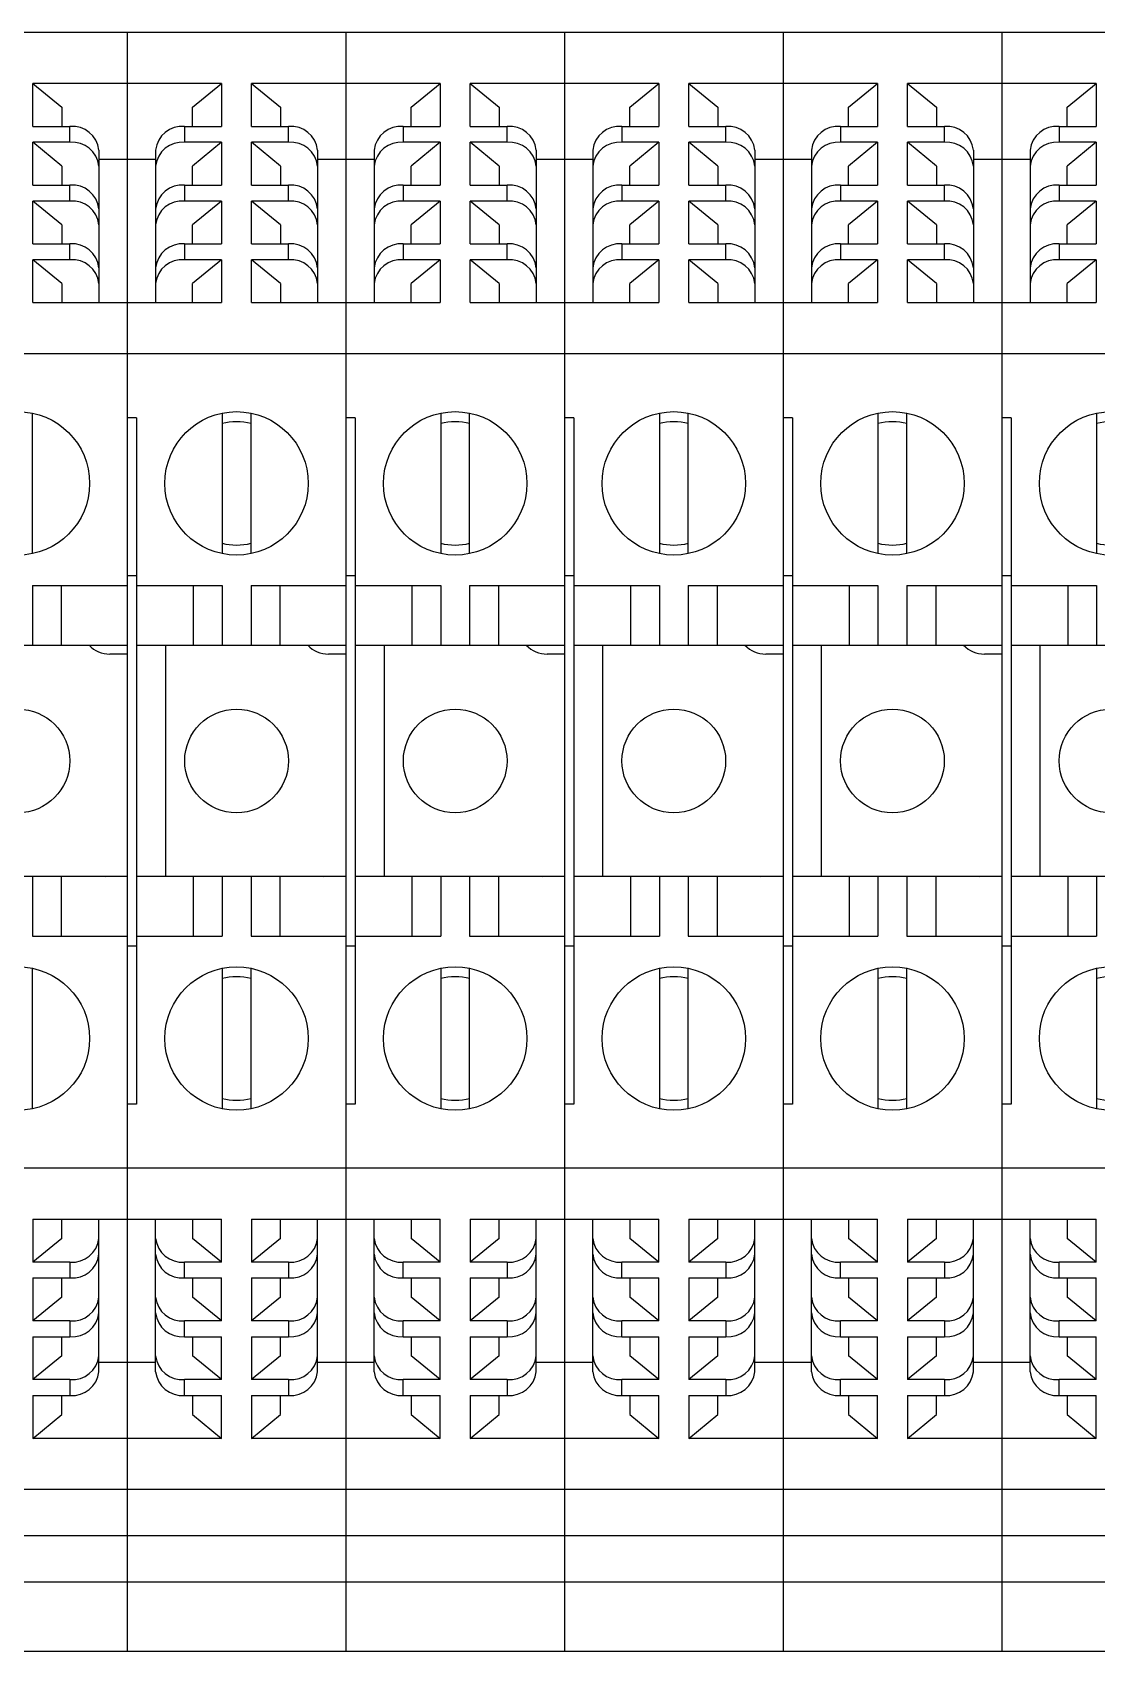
# Model space of a CAD drawing. Header units: inches. Extents: x 17 to 3130, y 15 to 659.
# Drawn here: x 1039.41 to 1068.62, y 386.66 to 431.11 of the extents above; entities that cross this region are included whole.
import ezdxf

# ---------------------------------------------------------------- set-up
doc = ezdxf.new("R2010")
doc.units = ezdxf.units.IN
doc.header["$MEASUREMENT"] = 0

msp = doc.modelspace()

# ---------------------------------------------------------------- linework, layer by layer
at = {"color": 7, "linetype": 'Continuous', "lineweight": 25}
for p, q in [((1042.01646, 431.10648), (1036.01646, 431.10648)), ((1042.01646, 431.10648), (1042.01646, 386.65648)), ((1048.01646, 431.10648), (1042.01646, 431.10648)), ((1042.01646, 431.10648), (1042.01646, 386.65648)), ((1048.01646, 431.10648), (1048.01646, 386.65648)), ((1054.01646, 431.10648), (1048.01646, 431.10648)), ((1048.01646, 431.10648), (1048.01646, 386.65648)), ((1054.01646, 431.10648), (1054.01646, 386.65648)), ((1060.01646, 431.10648), (1054.01646, 431.10648)), ((1054.01646, 431.10648), (1054.01646, 386.65648)), ((1060.01646, 431.10648), (1060.01646, 386.65648)), ((1066.01646, 431.10648), (1060.01646, 431.10648)), ((1060.01646, 431.10648), (1060.01646, 386.65648)), ((1066.01646, 431.10648), (1066.01646, 386.65648)), ((1072.01646, 431.10648), (1066.01646, 431.10648)), ((1066.01646, 431.10648), (1066.01646, 386.65648)), ((1042.01646, 429.7018), (1039.42921, 429.7018)), ((1039.42921, 428.52423), (1039.42921, 429.7018)), ((1039.42921, 429.7018), (1040.22296, 429.04995)), ((1044.60371, 429.7018), (1042.01646, 429.7018)), ((1043.80996, 429.04995), (1044.60371, 429.7018)), ((1044.60371, 429.7018), (1044.60371, 428.52423)), ((1048.01646, 429.7018), (1045.42921, 429.7018)), ((1045.42921, 428.52423), (1045.42921, 429.7018)), ((1045.42921, 429.7018), (1046.22296, 429.04995)), ((1050.60371, 429.7018), (1048.01646, 429.7018)), ((1049.80996, 429.04995), (1050.60371, 429.7018)), ((1050.60371, 429.7018), (1050.60371, 428.52423)), ((1054.01646, 429.7018), (1051.42921, 429.7018)), ((1051.42921, 428.52423), (1051.42921, 429.7018)), ((1051.42921, 429.7018), (1052.22296, 429.04995)), ((1056.60371, 429.7018), (1054.01646, 429.7018)), ((1055.80996, 429.04995), (1056.60371, 429.7018)), ((1056.60371, 429.7018), (1056.60371, 428.52423)), ((1060.01646, 429.7018), (1057.42921, 429.7018)), ((1057.42921, 428.52423), (1057.42921, 429.7018)), ((1057.42921, 429.7018), (1058.22296, 429.04995)), ((1062.60371, 429.7018), (1060.01646, 429.7018)), ((1061.80996, 429.04995), (1062.60371, 429.7018)), ((1062.60371, 429.7018), (1062.60371, 428.52423)), ((1066.01646, 429.7018), (1063.42921, 429.7018)), ((1063.42921, 428.52423), (1063.42921, 429.7018)), ((1063.42921, 429.7018), (1064.22296, 429.04995)), ((1068.60371, 429.7018), (1066.01646, 429.7018)), ((1067.80996, 429.04995), (1068.60371, 429.7018)), ((1068.60371, 429.7018), (1068.60371, 428.52423)), ((1040.22296, 429.04995), (1040.22296, 428.52423)), ((1043.80996, 428.52423), (1043.80996, 429.04995)), ((1046.22296, 429.04995), (1046.22296, 428.52423)), ((1049.80996, 428.52423), (1049.80996, 429.04995)), ((1052.22296, 429.04995), (1052.22296, 428.52423)), ((1055.80996, 428.52423), (1055.80996, 429.04995)), ((1058.22296, 429.04995), (1058.22296, 428.52423)), ((1061.80996, 428.52423), (1061.80996, 429.04995)), ((1064.22296, 429.04995), (1064.22296, 428.52423)), ((1067.80996, 428.52423), (1067.80996, 429.04995)), ((1039.42921, 428.52423), (1040.44521, 428.52423)), ((1040.44521, 428.08944), (1040.44521, 428.52423)), ((1043.58771, 428.52423), (1043.58771, 428.08944)), ((1043.58771, 428.52423), (1044.60371, 428.52423)), ((1045.42921, 428.52423), (1046.44521, 428.52423)), ((1046.44521, 428.08944), (1046.44521, 428.52423)), ((1049.58771, 428.52423), (1049.58771, 428.08944)), ((1049.58771, 428.52423), (1050.60371, 428.52423)), ((1051.42921, 428.52423), (1052.44521, 428.52423)), ((1052.44521, 428.08944), (1052.44521, 428.52423)), ((1055.58771, 428.52423), (1055.58771, 428.08944)), ((1055.58771, 428.52423), (1056.60371, 428.52423)), ((1057.42921, 428.52423), (1058.44521, 428.52423)), ((1058.44521, 428.08944), (1058.44521, 428.52423)), ((1061.58771, 428.52423), (1061.58771, 428.08944)), ((1061.58771, 428.52423), (1062.60371, 428.52423)), ((1063.42921, 428.52423), (1064.44521, 428.52423)), ((1064.44521, 428.08944), (1064.44521, 428.52423)), ((1067.58771, 428.52423), (1067.58771, 428.08944)), ((1067.58771, 428.52423), (1068.60371, 428.52423)), ((1040.44521, 428.08944), (1039.42921, 428.08944)), ((1039.42921, 426.91188), (1039.42921, 428.08944)), ((1040.22296, 427.43759), (1039.42921, 428.08944)), ((1044.60371, 428.08944), (1043.58771, 428.08944)), ((1044.60371, 428.08944), (1043.80996, 427.43759)), ((1044.60371, 428.08944), (1044.60371, 426.91188)), ((1046.44521, 428.08944), (1045.42921, 428.08944)), ((1045.42921, 426.91188), (1045.42921, 428.08944)), ((1046.22296, 427.43759), (1045.42921, 428.08944)), ((1050.60371, 428.08944), (1049.58771, 428.08944)), ((1050.60371, 428.08944), (1049.80996, 427.43759)), ((1050.60371, 428.08944), (1050.60371, 426.91188)), ((1052.44521, 428.08944), (1051.42921, 428.08944)), ((1051.42921, 426.91188), (1051.42921, 428.08944)), ((1052.22296, 427.43759), (1051.42921, 428.08944)), ((1056.60371, 428.08944), (1055.58771, 428.08944)), ((1056.60371, 428.08944), (1055.80996, 427.43759)), ((1056.60371, 428.08944), (1056.60371, 426.91188)), ((1058.44521, 428.08944), (1057.42921, 428.08944)), ((1057.42921, 426.91188), (1057.42921, 428.08944)), ((1058.22296, 427.43759), (1057.42921, 428.08944)), ((1062.60371, 428.08944), (1061.58771, 428.08944)), ((1062.60371, 428.08944), (1061.80996, 427.43759)), ((1062.60371, 428.08944), (1062.60371, 426.91188)), ((1064.44521, 428.08944), (1063.42921, 428.08944)), ((1063.42921, 426.91188), (1063.42921, 428.08944)), ((1064.22296, 427.43759), (1063.42921, 428.08944)), ((1068.60371, 428.08944), (1067.58771, 428.08944)), ((1068.60371, 428.08944), (1067.80996, 427.43759)), ((1068.60371, 428.08944), (1068.60371, 426.91188)), ((1041.23896, 427.87238), (1041.23896, 423.68716)), ((1042.01646, 427.61587), (1041.23896, 427.61587)), ((1042.79396, 427.61587), (1042.01646, 427.61587)), ((1042.79396, 427.87238), (1042.79396, 423.68716)), ((1047.23896, 427.87238), (1047.23896, 423.68716)), ((1048.01646, 427.61587), (1047.23896, 427.61587)), ((1048.79396, 427.61587), (1048.01646, 427.61587)), ((1048.79396, 427.87238), (1048.79396, 423.68716)), ((1053.23896, 427.87238), (1053.23896, 423.68716)), ((1054.01646, 427.61587), (1053.23896, 427.61587)), ((1054.79396, 427.61587), (1054.01646, 427.61587)), ((1054.79396, 427.87238), (1054.79396, 423.68716)), ((1059.23896, 427.87238), (1059.23896, 423.68716)), ((1060.01646, 427.61587), (1059.23896, 427.61587)), ((1060.79396, 427.61587), (1060.01646, 427.61587)), ((1060.79396, 427.87238), (1060.79396, 423.68716)), ((1065.23896, 427.87238), (1065.23896, 423.68716)), ((1066.01646, 427.61587), (1065.23896, 427.61587)), ((1066.79396, 427.61587), (1066.01646, 427.61587)), ((1066.79396, 427.87238), (1066.79396, 423.68716)), ((1040.22296, 427.43759), (1040.22296, 426.91188)), ((1043.80996, 426.91188), (1043.80996, 427.43759)), ((1046.22296, 427.43759), (1046.22296, 426.91188)), ((1049.80996, 426.91188), (1049.80996, 427.43759)), ((1052.22296, 427.43759), (1052.22296, 426.91188)), ((1055.80996, 426.91188), (1055.80996, 427.43759)), ((1058.22296, 427.43759), (1058.22296, 426.91188)), ((1061.80996, 426.91188), (1061.80996, 427.43759)), ((1064.22296, 427.43759), (1064.22296, 426.91188)), ((1067.80996, 426.91188), (1067.80996, 427.43759)), ((1039.42921, 426.91188), (1040.44521, 426.91188)), ((1040.44521, 426.47708), (1040.44521, 426.91188)), ((1043.58771, 426.91188), (1043.58771, 426.47708)), ((1043.58771, 426.91188), (1044.60371, 426.91188)), ((1045.42921, 426.91188), (1046.44521, 426.91188)), ((1046.44521, 426.47708), (1046.44521, 426.91188)), ((1049.58771, 426.91188), (1049.58771, 426.47708)), ((1049.58771, 426.91188), (1050.60371, 426.91188)), ((1051.42921, 426.91188), (1052.44521, 426.91188)), ((1052.44521, 426.47708), (1052.44521, 426.91188)), ((1055.58771, 426.91188), (1055.58771, 426.47708)), ((1055.58771, 426.91188), (1056.60371, 426.91188)), ((1057.42921, 426.91188), (1058.44521, 426.91188)), ((1058.44521, 426.47708), (1058.44521, 426.91188)), ((1061.58771, 426.91188), (1061.58771, 426.47708)), ((1061.58771, 426.91188), (1062.60371, 426.91188)), ((1063.42921, 426.91188), (1064.44521, 426.91188)), ((1064.44521, 426.47708), (1064.44521, 426.91188)), ((1067.58771, 426.91188), (1067.58771, 426.47708)), ((1067.58771, 426.91188), (1068.60371, 426.91188)), ((1040.44521, 426.47708), (1039.42921, 426.47708)), ((1039.42921, 425.29952), (1039.42921, 426.47708)), ((1040.22296, 425.82523), (1039.42921, 426.47708)), ((1044.60371, 426.47708), (1043.58771, 426.47708)), ((1044.60371, 426.47708), (1043.80996, 425.82523)), ((1044.60371, 426.47708), (1044.60371, 425.29952)), ((1046.44521, 426.47708), (1045.42921, 426.47708)), ((1045.42921, 425.29952), (1045.42921, 426.47708)), ((1046.22296, 425.82523), (1045.42921, 426.47708)), ((1050.60371, 426.47708), (1049.58771, 426.47708)), ((1050.60371, 426.47708), (1049.80996, 425.82523)), ((1050.60371, 426.47708), (1050.60371, 425.29952)), ((1052.44521, 426.47708), (1051.42921, 426.47708)), ((1051.42921, 425.29952), (1051.42921, 426.47708)), ((1052.22296, 425.82523), (1051.42921, 426.47708)), ((1056.60371, 426.47708), (1055.58771, 426.47708)), ((1056.60371, 426.47708), (1055.80996, 425.82523)), ((1056.60371, 426.47708), (1056.60371, 425.29952)), ((1058.44521, 426.47708), (1057.42921, 426.47708)), ((1057.42921, 425.29952), (1057.42921, 426.47708)), ((1058.22296, 425.82523), (1057.42921, 426.47708)), ((1062.60371, 426.47708), (1061.58771, 426.47708)), ((1062.60371, 426.47708), (1061.80996, 425.82523)), ((1062.60371, 426.47708), (1062.60371, 425.29952)), ((1064.44521, 426.47708), (1063.42921, 426.47708)), ((1063.42921, 425.29952), (1063.42921, 426.47708)), ((1064.22296, 425.82523), (1063.42921, 426.47708)), ((1068.60371, 426.47708), (1067.58771, 426.47708)), ((1068.60371, 426.47708), (1067.80996, 425.82523)), ((1068.60371, 426.47708), (1068.60371, 425.29952)), ((1040.22296, 425.82523), (1040.22296, 425.29952)), ((1043.80996, 425.29952), (1043.80996, 425.82523)), ((1046.22296, 425.82523), (1046.22296, 425.29952)), ((1049.80996, 425.29952), (1049.80996, 425.82523)), ((1052.22296, 425.82523), (1052.22296, 425.29952)), ((1055.80996, 425.29952), (1055.80996, 425.82523)), ((1058.22296, 425.82523), (1058.22296, 425.29952)), ((1061.80996, 425.29952), (1061.80996, 425.82523)), ((1064.22296, 425.82523), (1064.22296, 425.29952)), ((1067.80996, 425.29952), (1067.80996, 425.82523)), ((1039.42921, 425.29952), (1040.44521, 425.29952)), ((1040.44521, 424.86473), (1040.44521, 425.29952)), ((1043.58771, 425.29952), (1043.58771, 424.86473)), ((1043.58771, 425.29952), (1044.60371, 425.29952)), ((1045.42921, 425.29952), (1046.44521, 425.29952)), ((1046.44521, 424.86473), (1046.44521, 425.29952)), ((1049.58771, 425.29952), (1049.58771, 424.86473)), ((1049.58771, 425.29952), (1050.60371, 425.29952)), ((1051.42921, 425.29952), (1052.44521, 425.29952)), ((1052.44521, 424.86473), (1052.44521, 425.29952)), ((1055.58771, 425.29952), (1055.58771, 424.86473)), ((1055.58771, 425.29952), (1056.60371, 425.29952)), ((1057.42921, 425.29952), (1058.44521, 425.29952)), ((1058.44521, 424.86473), (1058.44521, 425.29952)), ((1061.58771, 425.29952), (1061.58771, 424.86473)), ((1061.58771, 425.29952), (1062.60371, 425.29952)), ((1063.42921, 425.29952), (1064.44521, 425.29952)), ((1064.44521, 424.86473), (1064.44521, 425.29952)), ((1067.58771, 425.29952), (1067.58771, 424.86473)), ((1067.58771, 425.29952), (1068.60371, 425.29952)), ((1039.42921, 423.68716), (1039.42921, 424.86473)), ((1040.44521, 424.86473), (1039.42921, 424.86473)), ((1040.22296, 424.21287), (1039.42921, 424.86473)), ((1044.60371, 424.86473), (1043.58771, 424.86473)), ((1044.60371, 424.86473), (1043.80996, 424.21287)), ((1044.60371, 424.86473), (1044.60371, 423.68716)), ((1045.42921, 423.68716), (1045.42921, 424.86473)), ((1046.44521, 424.86473), (1045.42921, 424.86473)), ((1046.22296, 424.21287), (1045.42921, 424.86473)), ((1050.60371, 424.86473), (1049.58771, 424.86473)), ((1050.60371, 424.86473), (1049.80996, 424.21287)), ((1050.60371, 424.86473), (1050.60371, 423.68716)), ((1051.42921, 423.68716), (1051.42921, 424.86473)), ((1052.44521, 424.86473), (1051.42921, 424.86473)), ((1052.22296, 424.21287), (1051.42921, 424.86473)), ((1056.60371, 424.86473), (1055.58771, 424.86473)), ((1056.60371, 424.86473), (1055.80996, 424.21287)), ((1056.60371, 424.86473), (1056.60371, 423.68716)), ((1057.42921, 423.68716), (1057.42921, 424.86473)), ((1058.44521, 424.86473), (1057.42921, 424.86473)), ((1058.22296, 424.21287), (1057.42921, 424.86473)), ((1062.60371, 424.86473), (1061.58771, 424.86473)), ((1062.60371, 424.86473), (1061.80996, 424.21287)), ((1062.60371, 424.86473), (1062.60371, 423.68716)), ((1063.42921, 423.68716), (1063.42921, 424.86473)), ((1064.44521, 424.86473), (1063.42921, 424.86473)), ((1064.22296, 424.21287), (1063.42921, 424.86473)), ((1068.60371, 424.86473), (1067.58771, 424.86473)), ((1068.60371, 424.86473), (1067.80996, 424.21287)), ((1068.60371, 424.86473), (1068.60371, 423.68716)), ((1040.22296, 424.21287), (1040.22296, 423.68716)), ((1043.80996, 423.68716), (1043.80996, 424.21287)), ((1046.22296, 424.21287), (1046.22296, 423.68716)), ((1049.80996, 423.68716), (1049.80996, 424.21287)), ((1052.22296, 424.21287), (1052.22296, 423.68716)), ((1055.80996, 423.68716), (1055.80996, 424.21287)), ((1058.22296, 424.21287), (1058.22296, 423.68716)), ((1061.80996, 423.68716), (1061.80996, 424.21287)), ((1064.22296, 424.21287), (1064.22296, 423.68716)), ((1067.80996, 423.68716), (1067.80996, 424.21287)), ((1039.42921, 423.68716), (1042.01646, 423.68716)), ((1042.01646, 423.68716), (1044.60371, 423.68716)), ((1045.42921, 423.68716), (1048.01646, 423.68716)), ((1048.01646, 423.68716), (1050.60371, 423.68716)), ((1051.42921, 423.68716), (1054.01646, 423.68716)), ((1054.01646, 423.68716), (1056.60371, 423.68716)), ((1057.42921, 423.68716), (1060.01646, 423.68716)), ((1060.01646, 423.68716), (1062.60371, 423.68716)), ((1063.42921, 423.68716), (1066.01646, 423.68716)), ((1066.01646, 423.68716), (1068.60371, 423.68716)), ((1042.01646, 422.28248), (1036.01646, 422.28248)), ((1048.01646, 422.28248), (1042.01646, 422.28248)), ((1054.01646, 422.28248), (1048.01646, 422.28248)), ((1060.01646, 422.28248), (1054.01646, 422.28248)), ((1066.01646, 422.28248), (1060.01646, 422.28248)), ((1072.01646, 422.28248), (1066.01646, 422.28248)), ((1039.41334, 416.7984), (1039.41334, 420.65456)), ((1042.27046, 420.52988), (1042.01646, 420.52988)), ((1042.27046, 420.52988), (1042.27046, 401.68308)), ((1044.61959, 420.65456), (1044.61959, 416.7984)), ((1045.41334, 416.7984), (1045.41334, 420.65456)), ((1048.27046, 420.52988), (1048.01646, 420.52988)), ((1048.27046, 420.52988), (1048.27046, 401.68308)), ((1050.61959, 420.65456), (1050.61959, 416.7984)), ((1051.41334, 416.7984), (1051.41334, 420.65456)), ((1054.27046, 420.52988), (1054.01646, 420.52988)), ((1054.27046, 420.52988), (1054.27046, 401.68308)), ((1056.61959, 420.65456), (1056.61959, 416.7984)), ((1057.41334, 416.7984), (1057.41334, 420.65456)), ((1060.27046, 420.52988), (1060.01646, 420.52988)), ((1060.27046, 420.52988), (1060.27046, 401.68308)), ((1062.61959, 420.65456), (1062.61959, 416.7984)), ((1063.41334, 416.7984), (1063.41334, 420.65456)), ((1066.27046, 420.52988), (1066.01646, 420.52988)), ((1066.27046, 420.52988), (1066.27046, 401.68308)), ((1068.61959, 420.65456), (1068.61959, 416.7984)), ((1042.27046, 416.18648), (1042.01646, 416.18648)), ((1048.27046, 416.18648), (1048.01646, 416.18648)), ((1054.27046, 416.18648), (1054.01646, 416.18648)), ((1060.27046, 416.18648), (1060.01646, 416.18648)), ((1066.27046, 416.18648), (1066.01646, 416.18648)), ((1039.41334, 415.91978), (1042.01646, 415.91978)), ((1039.41334, 415.91978), (1039.41334, 414.28148)), ((1040.20709, 415.91978), (1040.20709, 414.28148)), ((1042.27046, 415.91978), (1044.61959, 415.91978)), ((1043.82584, 415.91978), (1043.82584, 414.28148)), ((1044.61959, 415.91978), (1044.61959, 414.28148)), ((1045.41334, 415.91978), (1048.01646, 415.91978)), ((1045.41334, 415.91978), (1045.41334, 414.28148)), ((1046.20709, 415.91978), (1046.20709, 414.28148)), ((1048.27046, 415.91978), (1050.61959, 415.91978)), ((1049.82584, 415.91978), (1049.82584, 414.28148)), ((1050.61959, 415.91978), (1050.61959, 414.28148)), ((1051.41334, 415.91978), (1054.01646, 415.91978)), ((1051.41334, 415.91978), (1051.41334, 414.28148)), ((1052.20709, 415.91978), (1052.20709, 414.28148)), ((1054.27046, 415.91978), (1056.61959, 415.91978)), ((1055.82584, 415.91978), (1055.82584, 414.28148)), ((1056.61959, 415.91978), (1056.61959, 414.28148)), ((1057.41334, 415.91978), (1060.01646, 415.91978)), ((1057.41334, 415.91978), (1057.41334, 414.28148)), ((1058.20709, 415.91978), (1058.20709, 414.28148)), ((1060.27046, 415.91978), (1062.61959, 415.91978)), ((1061.82584, 415.91978), (1061.82584, 414.28148)), ((1062.61959, 415.91978), (1062.61959, 414.28148)), ((1063.41334, 415.91978), (1066.01646, 415.91978)), ((1063.41334, 415.91978), (1063.41334, 414.28148)), ((1064.20709, 415.91978), (1064.20709, 414.28148)), ((1066.27046, 415.91978), (1068.61959, 415.91978)), ((1067.82584, 415.91978), (1067.82584, 414.28148)), ((1068.61959, 415.91978), (1068.61959, 414.28148)), ((1036.27046, 414.28148), (1042.01646, 414.28148)), ((1042.27046, 414.28148), (1048.01646, 414.28148)), ((1043.06346, 414.28148), (1043.06346, 407.93148)), ((1048.27046, 414.28148), (1054.01646, 414.28148)), ((1049.06346, 414.28148), (1049.06346, 407.93148)), ((1054.27046, 414.28148), (1060.01646, 414.28148)), ((1055.06346, 414.28148), (1055.06346, 407.93148)), ((1060.27046, 414.28148), (1066.01646, 414.28148)), ((1061.06346, 414.28148), (1061.06346, 407.93148)), ((1066.27046, 414.28148), (1072.01646, 414.28148)), ((1067.06346, 414.28148), (1067.06346, 407.93148)), ((1042.01646, 414.03884), (1041.54021, 414.03884)), ((1048.01646, 414.03884), (1047.54021, 414.03884)), ((1054.01646, 414.03884), (1053.54021, 414.03884)), ((1060.01646, 414.03884), (1059.54021, 414.03884)), ((1066.01646, 414.03884), (1065.54021, 414.03884)), ((1042.01646, 407.93148), (1036.27046, 407.93148)), ((1039.41334, 407.93148), (1039.41334, 406.29318)), ((1040.20709, 407.93148), (1040.20709, 406.29318)), ((1041.40641, 407.93148), (1041.54021, 407.94284)), ((1041.54021, 407.94284), (1042.01646, 407.94284)), ((1048.01646, 407.93148), (1042.27046, 407.93148)), ((1043.82584, 407.93148), (1043.82584, 406.29318)), ((1044.61959, 407.93148), (1044.61959, 406.29318)), ((1045.41334, 407.93148), (1045.41334, 406.29318)), ((1046.20709, 407.93148), (1046.20709, 406.29318)), ((1047.40641, 407.93148), (1047.54021, 407.94284)), ((1047.54021, 407.94284), (1048.01646, 407.94284)), ((1054.01646, 407.93148), (1048.27046, 407.93148)), ((1049.82584, 407.93148), (1049.82584, 406.29318)), ((1050.61959, 407.93148), (1050.61959, 406.29318)), ((1051.41334, 407.93148), (1051.41334, 406.29318)), ((1052.20709, 407.93148), (1052.20709, 406.29318)), ((1053.40641, 407.93148), (1053.54021, 407.94284)), ((1053.54021, 407.94284), (1054.01646, 407.94284)), ((1060.01646, 407.93148), (1054.27046, 407.93148)), ((1055.82584, 407.93148), (1055.82584, 406.29318)), ((1056.61959, 407.93148), (1056.61959, 406.29318)), ((1057.41334, 407.93148), (1057.41334, 406.29318)), ((1058.20709, 407.93148), (1058.20709, 406.29318)), ((1059.40641, 407.93148), (1059.54021, 407.94284)), ((1059.54021, 407.94284), (1060.01646, 407.94284)), ((1066.01646, 407.93148), (1060.27046, 407.93148)), ((1061.82584, 407.93148), (1061.82584, 406.29318)), ((1062.61959, 407.93148), (1062.61959, 406.29318)), ((1063.41334, 407.93148), (1063.41334, 406.29318)), ((1064.20709, 407.93148), (1064.20709, 406.29318)), ((1065.40641, 407.93148), (1065.54021, 407.94284)), ((1065.54021, 407.94284), (1066.01646, 407.94284)), ((1072.01646, 407.93148), (1066.27046, 407.93148)), ((1067.82584, 407.93148), (1067.82584, 406.29318)), ((1068.61959, 407.93148), (1068.61959, 406.29318)), ((1039.41334, 406.29318), (1042.01646, 406.29318)), ((1042.27046, 406.29318), (1044.61959, 406.29318)), ((1045.41334, 406.29318), (1048.01646, 406.29318)), ((1048.27046, 406.29318), (1050.61959, 406.29318)), ((1051.41334, 406.29318), (1054.01646, 406.29318)), ((1054.27046, 406.29318), (1056.61959, 406.29318)), ((1057.41334, 406.29318), (1060.01646, 406.29318)), ((1060.27046, 406.29318), (1062.61959, 406.29318)), ((1063.41334, 406.29318), (1066.01646, 406.29318)), ((1066.27046, 406.29318), (1068.61959, 406.29318)), ((1042.27046, 406.02648), (1042.01646, 406.02648)), ((1048.27046, 406.02648), (1048.01646, 406.02648)), ((1054.27046, 406.02648), (1054.01646, 406.02648)), ((1060.27046, 406.02648), (1060.01646, 406.02648)), ((1066.27046, 406.02648), (1066.01646, 406.02648)), ((1039.41334, 401.5584), (1039.41334, 405.41456)), ((1044.61959, 405.41456), (1044.61959, 401.5584)), ((1045.41334, 401.5584), (1045.41334, 405.41456)), ((1050.61959, 405.41456), (1050.61959, 401.5584)), ((1051.41334, 401.5584), (1051.41334, 405.41456)), ((1056.61959, 405.41456), (1056.61959, 401.5584)), ((1057.41334, 401.5584), (1057.41334, 405.41456)), ((1062.61959, 405.41456), (1062.61959, 401.5584)), ((1063.41334, 401.5584), (1063.41334, 405.41456)), ((1068.61959, 405.41456), (1068.61959, 401.5584)), ((1042.27046, 401.68308), (1042.01646, 401.68308)), ((1048.27046, 401.68308), (1048.01646, 401.68308)), ((1054.27046, 401.68308), (1054.01646, 401.68308)), ((1060.27046, 401.68308), (1060.01646, 401.68308)), ((1066.27046, 401.68308), (1066.01646, 401.68308)), ((1042.01646, 399.93048), (1036.01646, 399.93048)), ((1048.01646, 399.93048), (1042.01646, 399.93048)), ((1054.01646, 399.93048), (1048.01646, 399.93048)), ((1060.01646, 399.93048), (1054.01646, 399.93048)), ((1066.01646, 399.93048), (1060.01646, 399.93048)), ((1072.01646, 399.93048), (1066.01646, 399.93048)), ((1039.42921, 398.5258), (1042.01646, 398.5258)), ((1039.42921, 398.5258), (1039.42921, 397.34823)), ((1040.22296, 398.00009), (1040.22296, 398.5258)), ((1041.23896, 394.34058), (1041.23896, 398.5258)), ((1042.01646, 398.5258), (1044.60371, 398.5258)), ((1042.79396, 394.34058), (1042.79396, 398.5258)), ((1043.80996, 398.5258), (1043.80996, 398.00009)), ((1044.60371, 397.34823), (1044.60371, 398.5258)), ((1045.42921, 398.5258), (1048.01646, 398.5258)), ((1045.42921, 398.5258), (1045.42921, 397.34823)), ((1046.22296, 398.00009), (1046.22296, 398.5258)), ((1047.23896, 394.34058), (1047.23896, 398.5258)), ((1048.01646, 398.5258), (1050.60371, 398.5258)), ((1048.79396, 394.34058), (1048.79396, 398.5258)), ((1049.80996, 398.5258), (1049.80996, 398.00009)), ((1050.60371, 397.34823), (1050.60371, 398.5258)), ((1051.42921, 398.5258), (1054.01646, 398.5258)), ((1051.42921, 398.5258), (1051.42921, 397.34823)), ((1052.22296, 398.00009), (1052.22296, 398.5258)), ((1053.23896, 394.34058), (1053.23896, 398.5258)), ((1054.01646, 398.5258), (1056.60371, 398.5258)), ((1054.79396, 394.34058), (1054.79396, 398.5258)), ((1055.80996, 398.5258), (1055.80996, 398.00009)), ((1056.60371, 397.34823), (1056.60371, 398.5258)), ((1057.42921, 398.5258), (1060.01646, 398.5258)), ((1057.42921, 398.5258), (1057.42921, 397.34823)), ((1058.22296, 398.00009), (1058.22296, 398.5258)), ((1059.23896, 394.34058), (1059.23896, 398.5258)), ((1060.01646, 398.5258), (1062.60371, 398.5258)), ((1060.79396, 394.34058), (1060.79396, 398.5258)), ((1061.80996, 398.5258), (1061.80996, 398.00009)), ((1062.60371, 397.34823), (1062.60371, 398.5258)), ((1063.42921, 398.5258), (1066.01646, 398.5258)), ((1063.42921, 398.5258), (1063.42921, 397.34823)), ((1064.22296, 398.00009), (1064.22296, 398.5258)), ((1065.23896, 394.34058), (1065.23896, 398.5258)), ((1066.01646, 398.5258), (1068.60371, 398.5258)), ((1066.79396, 394.34058), (1066.79396, 398.5258)), ((1067.80996, 398.5258), (1067.80996, 398.00009)), ((1068.60371, 397.34823), (1068.60371, 398.5258)), ((1040.22296, 398.00009), (1039.42921, 397.34823)), ((1044.60371, 397.34823), (1043.80996, 398.00009)), ((1046.22296, 398.00009), (1045.42921, 397.34823)), ((1050.60371, 397.34823), (1049.80996, 398.00009)), ((1052.22296, 398.00009), (1051.42921, 397.34823)), ((1056.60371, 397.34823), (1055.80996, 398.00009)), ((1058.22296, 398.00009), (1057.42921, 397.34823)), ((1062.60371, 397.34823), (1061.80996, 398.00009)), ((1064.22296, 398.00009), (1063.42921, 397.34823)), ((1068.60371, 397.34823), (1067.80996, 398.00009)), ((1040.44521, 397.34823), (1039.42921, 397.34823)), ((1040.44521, 397.34823), (1040.44521, 396.91344)), ((1043.58771, 396.91344), (1043.58771, 397.34823)), ((1044.60371, 397.34823), (1043.58771, 397.34823)), ((1046.44521, 397.34823), (1045.42921, 397.34823)), ((1046.44521, 397.34823), (1046.44521, 396.91344)), ((1049.58771, 396.91344), (1049.58771, 397.34823)), ((1050.60371, 397.34823), (1049.58771, 397.34823)), ((1052.44521, 397.34823), (1051.42921, 397.34823)), ((1052.44521, 397.34823), (1052.44521, 396.91344)), ((1055.58771, 396.91344), (1055.58771, 397.34823)), ((1056.60371, 397.34823), (1055.58771, 397.34823)), ((1058.44521, 397.34823), (1057.42921, 397.34823)), ((1058.44521, 397.34823), (1058.44521, 396.91344)), ((1061.58771, 396.91344), (1061.58771, 397.34823)), ((1062.60371, 397.34823), (1061.58771, 397.34823)), ((1064.44521, 397.34823), (1063.42921, 397.34823)), ((1064.44521, 397.34823), (1064.44521, 396.91344)), ((1067.58771, 396.91344), (1067.58771, 397.34823)), ((1068.60371, 397.34823), (1067.58771, 397.34823)), ((1039.42921, 396.91344), (1040.44521, 396.91344)), ((1039.42921, 396.91344), (1039.42921, 395.73588)), ((1040.22296, 396.38773), (1040.22296, 396.91344)), ((1043.58771, 396.91344), (1044.60371, 396.91344)), ((1043.80996, 396.91344), (1043.80996, 396.38773)), ((1044.60371, 395.73588), (1044.60371, 396.91344)), ((1045.42921, 396.91344), (1046.44521, 396.91344)), ((1045.42921, 396.91344), (1045.42921, 395.73588)), ((1046.22296, 396.38773), (1046.22296, 396.91344)), ((1049.58771, 396.91344), (1050.60371, 396.91344)), ((1049.80996, 396.91344), (1049.80996, 396.38773)), ((1050.60371, 395.73588), (1050.60371, 396.91344)), ((1051.42921, 396.91344), (1052.44521, 396.91344)), ((1051.42921, 396.91344), (1051.42921, 395.73588)), ((1052.22296, 396.38773), (1052.22296, 396.91344)), ((1055.58771, 396.91344), (1056.60371, 396.91344)), ((1055.80996, 396.91344), (1055.80996, 396.38773)), ((1056.60371, 395.73588), (1056.60371, 396.91344)), ((1057.42921, 396.91344), (1058.44521, 396.91344)), ((1057.42921, 396.91344), (1057.42921, 395.73588)), ((1058.22296, 396.38773), (1058.22296, 396.91344)), ((1061.58771, 396.91344), (1062.60371, 396.91344)), ((1061.80996, 396.91344), (1061.80996, 396.38773)), ((1062.60371, 395.73588), (1062.60371, 396.91344)), ((1063.42921, 396.91344), (1064.44521, 396.91344)), ((1063.42921, 396.91344), (1063.42921, 395.73588)), ((1064.22296, 396.38773), (1064.22296, 396.91344)), ((1067.58771, 396.91344), (1068.60371, 396.91344)), ((1067.80996, 396.91344), (1067.80996, 396.38773)), ((1068.60371, 395.73588), (1068.60371, 396.91344)), ((1040.22296, 396.38773), (1039.42921, 395.73588)), ((1044.60371, 395.73588), (1043.80996, 396.38773)), ((1046.22296, 396.38773), (1045.42921, 395.73588)), ((1050.60371, 395.73588), (1049.80996, 396.38773)), ((1052.22296, 396.38773), (1051.42921, 395.73588)), ((1056.60371, 395.73588), (1055.80996, 396.38773)), ((1058.22296, 396.38773), (1057.42921, 395.73588)), ((1062.60371, 395.73588), (1061.80996, 396.38773)), ((1064.22296, 396.38773), (1063.42921, 395.73588)), ((1068.60371, 395.73588), (1067.80996, 396.38773)), ((1040.44521, 395.73588), (1039.42921, 395.73588)), ((1040.44521, 395.73588), (1040.44521, 395.30108)), ((1043.58771, 395.30108), (1043.58771, 395.73588)), ((1044.60371, 395.73588), (1043.58771, 395.73588)), ((1046.44521, 395.73588), (1045.42921, 395.73588)), ((1046.44521, 395.73588), (1046.44521, 395.30108)), ((1049.58771, 395.30108), (1049.58771, 395.73588)), ((1050.60371, 395.73588), (1049.58771, 395.73588)), ((1052.44521, 395.73588), (1051.42921, 395.73588)), ((1052.44521, 395.73588), (1052.44521, 395.30108)), ((1055.58771, 395.30108), (1055.58771, 395.73588)), ((1056.60371, 395.73588), (1055.58771, 395.73588)), ((1058.44521, 395.73588), (1057.42921, 395.73588)), ((1058.44521, 395.73588), (1058.44521, 395.30108)), ((1061.58771, 395.30108), (1061.58771, 395.73588)), ((1062.60371, 395.73588), (1061.58771, 395.73588)), ((1064.44521, 395.73588), (1063.42921, 395.73588)), ((1064.44521, 395.73588), (1064.44521, 395.30108)), ((1067.58771, 395.30108), (1067.58771, 395.73588)), ((1068.60371, 395.73588), (1067.58771, 395.73588)), ((1039.42921, 395.30108), (1040.44521, 395.30108)), ((1039.42921, 395.30108), (1039.42921, 394.12352)), ((1040.22296, 394.77537), (1040.22296, 395.30108)), ((1043.58771, 395.30108), (1044.60371, 395.30108)), ((1043.80996, 395.30108), (1043.80996, 394.77537)), ((1044.60371, 394.12352), (1044.60371, 395.30108)), ((1045.42921, 395.30108), (1046.44521, 395.30108)), ((1045.42921, 395.30108), (1045.42921, 394.12352)), ((1046.22296, 394.77537), (1046.22296, 395.30108)), ((1049.58771, 395.30108), (1050.60371, 395.30108)), ((1049.80996, 395.30108), (1049.80996, 394.77537)), ((1050.60371, 394.12352), (1050.60371, 395.30108)), ((1051.42921, 395.30108), (1052.44521, 395.30108)), ((1051.42921, 395.30108), (1051.42921, 394.12352)), ((1052.22296, 394.77537), (1052.22296, 395.30108)), ((1055.58771, 395.30108), (1056.60371, 395.30108)), ((1055.80996, 395.30108), (1055.80996, 394.77537)), ((1056.60371, 394.12352), (1056.60371, 395.30108)), ((1057.42921, 395.30108), (1058.44521, 395.30108)), ((1057.42921, 395.30108), (1057.42921, 394.12352)), ((1058.22296, 394.77537), (1058.22296, 395.30108)), ((1061.58771, 395.30108), (1062.60371, 395.30108)), ((1061.80996, 395.30108), (1061.80996, 394.77537)), ((1062.60371, 394.12352), (1062.60371, 395.30108)), ((1063.42921, 395.30108), (1064.44521, 395.30108)), ((1063.42921, 395.30108), (1063.42921, 394.12352)), ((1064.22296, 394.77537), (1064.22296, 395.30108)), ((1067.58771, 395.30108), (1068.60371, 395.30108)), ((1067.80996, 395.30108), (1067.80996, 394.77537)), ((1068.60371, 394.12352), (1068.60371, 395.30108)), ((1040.22296, 394.77537), (1039.42921, 394.12352)), ((1044.60371, 394.12352), (1043.80996, 394.77537)), ((1046.22296, 394.77537), (1045.42921, 394.12352)), ((1050.60371, 394.12352), (1049.80996, 394.77537)), ((1052.22296, 394.77537), (1051.42921, 394.12352)), ((1056.60371, 394.12352), (1055.80996, 394.77537)), ((1058.22296, 394.77537), (1057.42921, 394.12352)), ((1062.60371, 394.12352), (1061.80996, 394.77537)), ((1064.22296, 394.77537), (1063.42921, 394.12352)), ((1068.60371, 394.12352), (1067.80996, 394.77537)), ((1042.01646, 394.59709), (1041.23896, 394.59709)), ((1042.79396, 394.59709), (1042.01646, 394.59709)), ((1048.01646, 394.59709), (1047.23896, 394.59709)), ((1048.79396, 394.59709), (1048.01646, 394.59709)), ((1054.01646, 394.59709), (1053.23896, 394.59709)), ((1054.79396, 394.59709), (1054.01646, 394.59709)), ((1060.01646, 394.59709), (1059.23896, 394.59709)), ((1060.79396, 394.59709), (1060.01646, 394.59709)), ((1066.01646, 394.59709), (1065.23896, 394.59709)), ((1066.79396, 394.59709), (1066.01646, 394.59709)), ((1040.44521, 394.12352), (1039.42921, 394.12352)), ((1040.44521, 394.12352), (1040.44521, 393.68873)), ((1043.58771, 393.68873), (1043.58771, 394.12352)), ((1044.60371, 394.12352), (1043.58771, 394.12352)), ((1046.44521, 394.12352), (1045.42921, 394.12352)), ((1046.44521, 394.12352), (1046.44521, 393.68873)), ((1049.58771, 393.68873), (1049.58771, 394.12352)), ((1050.60371, 394.12352), (1049.58771, 394.12352)), ((1052.44521, 394.12352), (1051.42921, 394.12352)), ((1052.44521, 394.12352), (1052.44521, 393.68873)), ((1055.58771, 393.68873), (1055.58771, 394.12352)), ((1056.60371, 394.12352), (1055.58771, 394.12352)), ((1058.44521, 394.12352), (1057.42921, 394.12352)), ((1058.44521, 394.12352), (1058.44521, 393.68873)), ((1061.58771, 393.68873), (1061.58771, 394.12352)), ((1062.60371, 394.12352), (1061.58771, 394.12352)), ((1064.44521, 394.12352), (1063.42921, 394.12352)), ((1064.44521, 394.12352), (1064.44521, 393.68873)), ((1067.58771, 393.68873), (1067.58771, 394.12352)), ((1068.60371, 394.12352), (1067.58771, 394.12352)), ((1039.42921, 393.68873), (1040.44521, 393.68873)), ((1039.42921, 393.68873), (1039.42921, 392.51116)), ((1040.22296, 393.16301), (1040.22296, 393.68873)), ((1043.58771, 393.68873), (1044.60371, 393.68873)), ((1043.80996, 393.68873), (1043.80996, 393.16301)), ((1044.60371, 392.51116), (1044.60371, 393.68873)), ((1045.42921, 393.68873), (1046.44521, 393.68873)), ((1045.42921, 393.68873), (1045.42921, 392.51116)), ((1046.22296, 393.16301), (1046.22296, 393.68873)), ((1049.58771, 393.68873), (1050.60371, 393.68873)), ((1049.80996, 393.68873), (1049.80996, 393.16301)), ((1050.60371, 392.51116), (1050.60371, 393.68873)), ((1051.42921, 393.68873), (1052.44521, 393.68873)), ((1051.42921, 393.68873), (1051.42921, 392.51116)), ((1052.22296, 393.16301), (1052.22296, 393.68873)), ((1055.58771, 393.68873), (1056.60371, 393.68873)), ((1055.80996, 393.68873), (1055.80996, 393.16301)), ((1056.60371, 392.51116), (1056.60371, 393.68873)), ((1057.42921, 393.68873), (1058.44521, 393.68873)), ((1057.42921, 393.68873), (1057.42921, 392.51116)), ((1058.22296, 393.16301), (1058.22296, 393.68873)), ((1061.58771, 393.68873), (1062.60371, 393.68873)), ((1061.80996, 393.68873), (1061.80996, 393.16301)), ((1062.60371, 392.51116), (1062.60371, 393.68873)), ((1063.42921, 393.68873), (1064.44521, 393.68873)), ((1063.42921, 393.68873), (1063.42921, 392.51116)), ((1064.22296, 393.16301), (1064.22296, 393.68873)), ((1067.58771, 393.68873), (1068.60371, 393.68873)), ((1067.80996, 393.68873), (1067.80996, 393.16301)), ((1068.60371, 392.51116), (1068.60371, 393.68873)), ((1039.42921, 392.51116), (1040.22296, 393.16301)), ((1043.80996, 393.16301), (1044.60371, 392.51116)), ((1045.42921, 392.51116), (1046.22296, 393.16301)), ((1049.80996, 393.16301), (1050.60371, 392.51116)), ((1051.42921, 392.51116), (1052.22296, 393.16301)), ((1055.80996, 393.16301), (1056.60371, 392.51116)), ((1057.42921, 392.51116), (1058.22296, 393.16301)), ((1061.80996, 393.16301), (1062.60371, 392.51116)), ((1063.42921, 392.51116), (1064.22296, 393.16301)), ((1067.80996, 393.16301), (1068.60371, 392.51116)), ((1042.01646, 392.51116), (1039.42921, 392.51116)), ((1044.60371, 392.51116), (1042.01646, 392.51116)), ((1048.01646, 392.51116), (1045.42921, 392.51116)), ((1050.60371, 392.51116), (1048.01646, 392.51116)), ((1054.01646, 392.51116), (1051.42921, 392.51116)), ((1056.60371, 392.51116), (1054.01646, 392.51116)), ((1060.01646, 392.51116), (1057.42921, 392.51116)), ((1062.60371, 392.51116), (1060.01646, 392.51116)), ((1066.01646, 392.51116), (1063.42921, 392.51116)), ((1068.60371, 392.51116), (1066.01646, 392.51116)), ((1042.01646, 391.10648), (1036.01646, 391.10648)), ((1048.01646, 391.10648), (1042.01646, 391.10648)), ((1054.01646, 391.10648), (1048.01646, 391.10648)), ((1060.01646, 391.10648), (1054.01646, 391.10648)), ((1066.01646, 391.10648), (1060.01646, 391.10648)), ((1072.01646, 391.10648), (1066.01646, 391.10648)), ((1042.01646, 389.83648), (1036.01646, 389.83648)), ((1048.01646, 389.83648), (1042.01646, 389.83648)), ((1054.01646, 389.83648), (1048.01646, 389.83648)), ((1060.01646, 389.83648), (1054.01646, 389.83648)), ((1066.01646, 389.83648), (1060.01646, 389.83648)), ((1072.01646, 389.83648), (1066.01646, 389.83648)), ((1042.01646, 388.56648), (1036.01646, 388.56648)), ((1048.01646, 388.56648), (1042.01646, 388.56648)), ((1054.01646, 388.56648), (1048.01646, 388.56648)), ((1060.01646, 388.56648), (1054.01646, 388.56648)), ((1066.01646, 388.56648), (1060.01646, 388.56648)), ((1072.01646, 388.56648), (1066.01646, 388.56648)), ((1042.01646, 386.65648), (1036.01646, 386.65648)), ((1048.01646, 386.65648), (1042.01646, 386.65648)), ((1054.01646, 386.65648), (1048.01646, 386.65648)), ((1060.01646, 386.65648), (1054.01646, 386.65648)), ((1066.01646, 386.65648), (1060.01646, 386.65648)), ((1072.01646, 386.65648), (1066.01646, 386.65648))]:
    msp.add_line(p, q, dxfattribs=at)
for centre, radius in [((1039.01646, 418.72648), 1.9685), ((1045.01646, 418.72648), 1.9685), ((1051.01646, 418.72648), 1.9685), ((1057.01646, 418.72648), 1.9685), ((1063.01646, 418.72648), 1.9685), ((1069.01646, 418.72648), 1.9685), ((1039.01646, 411.10648), 1.4224), ((1045.01646, 411.10648), 1.4224), ((1051.01646, 411.10648), 1.4224), ((1057.01646, 411.10648), 1.4224), ((1063.01646, 411.10648), 1.4224), ((1069.01646, 411.10648), 1.4224), ((1039.01646, 403.48648), 1.9685), ((1045.01646, 403.48648), 1.9685), ((1051.01646, 403.48648), 1.9685), ((1057.01646, 403.48648), 1.9685), ((1063.01646, 403.48648), 1.9685), ((1069.01646, 403.48648), 1.9685)]:
    msp.add_circle(centre, radius, dxfattribs=at)
for centre, radius, start, end in [((1040.50982, 427.79371), 0.73337, 6.158092, 95.054043), ((1043.5231, 427.79371), 0.73337, 84.945957, 173.841908), ((1046.50982, 427.79371), 0.73337, 6.158092, 95.054043), ((1049.5231, 427.79371), 0.73337, 84.945957, 173.841908), ((1052.50982, 427.79371), 0.73337, 6.158092, 95.054043), ((1055.5231, 427.79371), 0.73337, 84.945957, 173.841908), ((1058.50982, 427.79371), 0.73337, 6.158092, 95.054043), ((1061.5231, 427.79371), 0.73337, 84.945957, 173.841908), ((1064.50982, 427.79371), 0.73337, 6.158092, 95.054043), ((1067.5231, 427.79371), 0.73337, 84.945957, 173.841908), ((1040.50982, 427.35892), 0.73337, 6.158092, 95.054043), ((1043.5231, 427.35892), 0.73337, 84.945957, 173.841908), ((1046.50982, 427.35892), 0.73337, 6.158092, 95.054043), ((1049.5231, 427.35892), 0.73337, 84.945957, 173.841908), ((1052.50982, 427.35892), 0.73337, 6.158092, 95.054043), ((1055.5231, 427.35892), 0.73337, 84.945957, 173.841908), ((1058.50982, 427.35892), 0.73337, 6.158092, 95.054043), ((1061.5231, 427.35892), 0.73337, 84.945957, 173.841908), ((1064.50982, 427.35892), 0.73337, 6.158092, 95.054043), ((1067.5231, 427.35892), 0.73337, 84.945957, 173.841908), ((1040.50982, 426.18135), 0.73337, 6.158092, 95.054043), ((1043.5231, 426.18135), 0.73337, 84.945957, 173.841908), ((1046.50982, 426.18135), 0.73337, 6.158092, 95.054043), ((1049.5231, 426.18135), 0.73337, 84.945957, 173.841908), ((1052.50982, 426.18135), 0.73337, 6.158092, 95.054043), ((1055.5231, 426.18135), 0.73337, 84.945957, 173.841908), ((1058.50982, 426.18135), 0.73337, 6.158092, 95.054043), ((1061.5231, 426.18135), 0.73337, 84.945957, 173.841908), ((1064.50982, 426.18135), 0.73337, 6.158092, 95.054043), ((1067.5231, 426.18135), 0.73337, 84.945957, 173.841908), ((1040.50982, 425.74656), 0.73337, 6.158092, 95.054043), ((1043.5231, 425.74656), 0.73337, 84.945957, 173.841908), ((1046.50982, 425.74656), 0.73337, 6.158092, 95.054043), ((1049.5231, 425.74656), 0.73337, 84.945957, 173.841908), ((1052.50982, 425.74656), 0.73337, 6.158092, 95.054043), ((1055.5231, 425.74656), 0.73337, 84.945957, 173.841908), ((1058.50982, 425.74656), 0.73337, 6.158092, 95.054043), ((1061.5231, 425.74656), 0.73337, 84.945957, 173.841908), ((1064.50982, 425.74656), 0.73337, 6.158092, 95.054043), ((1067.5231, 425.74656), 0.73337, 84.945957, 173.841908), ((1040.50982, 424.569), 0.73337, 6.158092, 95.054043), ((1043.5231, 424.569), 0.73337, 84.945957, 173.841908), ((1046.50982, 424.569), 0.73337, 6.158092, 95.054043), ((1049.5231, 424.569), 0.73337, 84.945957, 173.841908), ((1052.50982, 424.569), 0.73337, 6.158092, 95.054043), ((1055.5231, 424.569), 0.73337, 84.945957, 173.841908), ((1058.50982, 424.569), 0.73337, 6.158092, 95.054043), ((1061.5231, 424.569), 0.73337, 84.945957, 173.841908), ((1064.50982, 424.569), 0.73337, 6.158092, 95.054043), ((1067.5231, 424.569), 0.73337, 84.945957, 173.841908), ((1040.50982, 424.1342), 0.73337, 6.158092, 95.054043), ((1043.5231, 424.1342), 0.73337, 84.945957, 173.841908), ((1046.50982, 424.1342), 0.73337, 6.158092, 95.054043), ((1049.5231, 424.1342), 0.73337, 84.945957, 173.841908), ((1052.50982, 424.1342), 0.73337, 6.158092, 95.054043), ((1055.5231, 424.1342), 0.73337, 84.945957, 173.841908), ((1058.50982, 424.1342), 0.73337, 6.158092, 95.054043), ((1061.5231, 424.1342), 0.73337, 84.945957, 173.841908), ((1064.50982, 424.1342), 0.73337, 6.158092, 95.054043), ((1067.5231, 424.1342), 0.73337, 84.945957, 173.841908), ((1045.01646, 418.72648), 1.6925, 76.438426, 103.561574), ((1051.01646, 418.72648), 1.6925, 76.438426, 103.561574), ((1057.01646, 418.72648), 1.6925, 76.438426, 103.561574), ((1063.01646, 418.72648), 1.6925, 76.438426, 103.561574), ((1069.01646, 418.72648), 1.6925, 76.438426, 103.561574), ((1045.01646, 418.72648), 1.6925, 256.438426, 283.561574), ((1051.01646, 418.72648), 1.6925, 256.438426, 283.561574), ((1057.01646, 418.72648), 1.6925, 256.438426, 283.561574), ((1063.01646, 418.72648), 1.6925, 256.438426, 283.561574), ((1069.01646, 418.72648), 1.6925, 256.438426, 283.561574), ((1041.54021, 414.83259), 0.79375, 223.972247, 270), ((1047.54021, 414.83259), 0.79375, 223.972247, 270), ((1053.54021, 414.83259), 0.79375, 223.972247, 270), ((1059.54021, 414.83259), 0.79375, 223.972247, 270), ((1065.54021, 414.83259), 0.79375, 223.972247, 270), ((1045.01646, 403.48648), 1.6925, 76.438426, 103.561574), ((1051.01646, 403.48648), 1.6925, 76.438426, 103.561574), ((1057.01646, 403.48648), 1.6925, 76.438426, 103.561574), ((1063.01646, 403.48648), 1.6925, 76.438426, 103.561574), ((1069.01646, 403.48648), 1.6925, 76.438426, 103.561574), ((1045.01646, 403.48648), 1.6925, 256.438426, 283.561574), ((1051.01646, 403.48648), 1.6925, 256.438426, 283.561574), ((1057.01646, 403.48648), 1.6925, 256.438426, 283.561574), ((1063.01646, 403.48648), 1.6925, 256.438426, 283.561574), ((1069.01646, 403.48648), 1.6925, 256.438426, 283.561574), ((1040.50982, 398.07876), 0.73337, 264.945957, 353.841908), ((1043.5231, 398.07876), 0.73337, 186.158092, 275.054043), ((1046.50982, 398.07876), 0.73337, 264.945957, 353.841908), ((1049.5231, 398.07876), 0.73337, 186.158092, 275.054043), ((1052.50982, 398.07876), 0.73337, 264.945957, 353.841908), ((1055.5231, 398.07876), 0.73337, 186.158092, 275.054043), ((1058.50982, 398.07876), 0.73337, 264.945957, 353.841908), ((1061.5231, 398.07876), 0.73337, 186.158092, 275.054043), ((1064.50982, 398.07876), 0.73337, 264.945957, 353.841908), ((1067.5231, 398.07876), 0.73337, 186.158092, 275.054043), ((1040.50982, 397.64396), 0.73337, 264.945957, 353.841908), ((1043.5231, 397.64396), 0.73337, 186.158092, 275.054043), ((1046.50982, 397.64396), 0.73337, 264.945957, 353.841908), ((1049.5231, 397.64396), 0.73337, 186.158092, 275.054043), ((1052.50982, 397.64396), 0.73337, 264.945957, 353.841908), ((1055.5231, 397.64396), 0.73337, 186.158092, 275.054043), ((1058.50982, 397.64396), 0.73337, 264.945957, 353.841908), ((1061.5231, 397.64396), 0.73337, 186.158092, 275.054043), ((1064.50982, 397.64396), 0.73337, 264.945957, 353.841908), ((1067.5231, 397.64396), 0.73337, 186.158092, 275.054043), ((1040.50982, 396.4664), 0.73337, 264.945957, 353.841908), ((1043.5231, 396.4664), 0.73337, 186.158092, 275.054043), ((1046.50982, 396.4664), 0.73337, 264.945957, 353.841908), ((1049.5231, 396.4664), 0.73337, 186.158092, 275.054043), ((1052.50982, 396.4664), 0.73337, 264.945957, 353.841908), ((1055.5231, 396.4664), 0.73337, 186.158092, 275.054043), ((1058.50982, 396.4664), 0.73337, 264.945957, 353.841908), ((1061.5231, 396.4664), 0.73337, 186.158092, 275.054043), ((1064.50982, 396.4664), 0.73337, 264.945957, 353.841908), ((1067.5231, 396.4664), 0.73337, 186.158092, 275.054043), ((1040.50982, 396.03161), 0.73337, 264.945957, 353.841908), ((1043.5231, 396.03161), 0.73337, 186.158092, 275.054043), ((1046.50982, 396.03161), 0.73337, 264.945957, 353.841908), ((1049.5231, 396.03161), 0.73337, 186.158092, 275.054043), ((1052.50982, 396.03161), 0.73337, 264.945957, 353.841908), ((1055.5231, 396.03161), 0.73337, 186.158092, 275.054043), ((1058.50982, 396.03161), 0.73337, 264.945957, 353.841908), ((1061.5231, 396.03161), 0.73337, 186.158092, 275.054043), ((1064.50982, 396.03161), 0.73337, 264.945957, 353.841908), ((1067.5231, 396.03161), 0.73337, 186.158092, 275.054043), ((1040.50982, 394.85404), 0.73337, 264.945957, 353.841908), ((1043.5231, 394.85404), 0.73337, 186.158092, 275.054043), ((1046.50982, 394.85404), 0.73337, 264.945957, 353.841908), ((1049.5231, 394.85404), 0.73337, 186.158092, 275.054043), ((1052.50982, 394.85404), 0.73337, 264.945957, 353.841908), ((1055.5231, 394.85404), 0.73337, 186.158092, 275.054043), ((1058.50982, 394.85404), 0.73337, 264.945957, 353.841908), ((1061.5231, 394.85404), 0.73337, 186.158092, 275.054043), ((1064.50982, 394.85404), 0.73337, 264.945957, 353.841908), ((1067.5231, 394.85404), 0.73337, 186.158092, 275.054043), ((1040.50982, 394.41925), 0.73337, 264.945957, 353.841908), ((1043.5231, 394.41925), 0.73337, 186.158092, 275.054043), ((1046.50982, 394.41925), 0.73337, 264.945957, 353.841908), ((1049.5231, 394.41925), 0.73337, 186.158092, 275.054043), ((1052.50982, 394.41925), 0.73337, 264.945957, 353.841908), ((1055.5231, 394.41925), 0.73337, 186.158092, 275.054043), ((1058.50982, 394.41925), 0.73337, 264.945957, 353.841908), ((1061.5231, 394.41925), 0.73337, 186.158092, 275.054043), ((1064.50982, 394.41925), 0.73337, 264.945957, 353.841908), ((1067.5231, 394.41925), 0.73337, 186.158092, 275.054043)]:
    msp.add_arc(centre, radius, start, end, dxfattribs=at)

doc.saveas('drawing.dxf')
